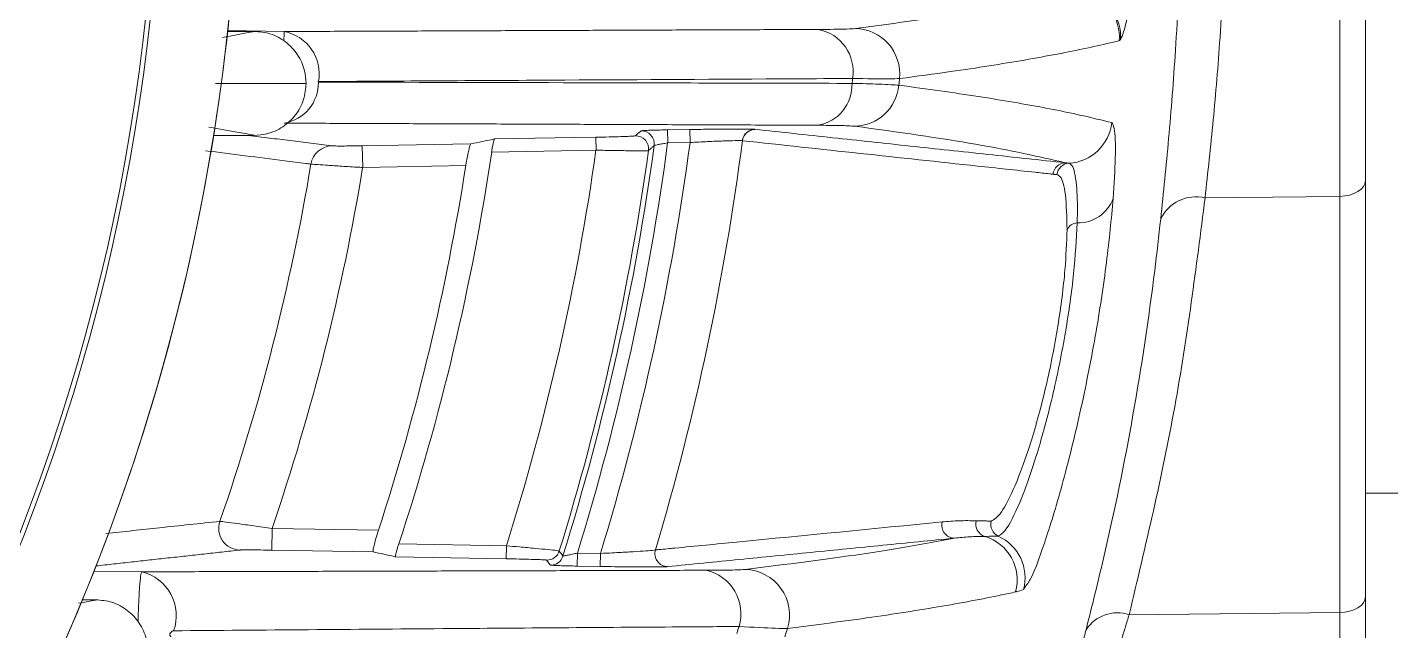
# Model space of a CAD drawing. Extents: x 16.7 to 113.1, y 4.5 to 84.5.
# Drawn here: x 109.13 to 110.702, y 34.955 to 35.651 of the extents above; entities that cross this region are included whole.
import ezdxf

# ---------------------------------------------------------------- set-up
doc = ezdxf.new("R2010")
doc.units = 0
doc.header["$MEASUREMENT"] = 0
doc.linetypes.add('SLD-SOLID', pattern=[0])
doc.layers.add('OBJECT', color=7, linetype='CONTINUOUS')

msp = doc.modelspace()

# ---------------------------------------------------------------- linework, layer by layer
at = {"layer": 'OBJECT', "linetype": 'SLD-SOLID', "lineweight": 15}
for p, q in [((110.6432, 35.4562), (110.6432, 36.3568)), ((110.6727, 36.265), (110.6727, 35.548)), ((109.4263, 35.6463), (109.3613, 35.6474)), ((109.3612, 35.6465), (109.3916, 35.6465)), ((110.6727, 35.548), (110.6727, 35.1139)), ((109.3451, 35.5265), (109.3916, 35.5265)), ((109.669, 35.5224), (109.7856, 35.5244)), ((109.7859, 35.5094), (109.7856, 35.5244)), ((109.8682, 35.5329), (109.894, 35.5333)), ((109.8685, 35.5179), (109.8682, 35.5329)), ((109.8942, 35.5183), (109.894, 35.5333)), ((109.5164, 35.5145), (109.6417, 35.5167)), ((109.5169, 35.4895), (109.5164, 35.5145)), ((109.7859, 35.5094), (109.6655, 35.5073)), ((109.8942, 35.5183), (109.8685, 35.5179)), ((109.9546, 35.5204), (109.9546, 35.5204)), ((109.6357, 35.4916), (109.5169, 35.4895)), ((110.4879, 35.4545), (110.6432, 35.4562)), ((110.6432, 34.9762), (110.6432, 35.4562)), ((110.6727, 35.1139), (110.8607, 35.1139)), ((110.6727, 35.1139), (110.6727, 34.8976)), ((109.4124, 35.0731), (109.412, 35.0481)), ((109.4124, 35.0731), (109.5351, 35.071)), ((109.5585, 35.0553), (109.6826, 35.0532)), ((109.6823, 35.0382), (109.6826, 35.0532)), ((109.5291, 35.0461), (109.412, 35.0481)), ((109.6823, 35.0382), (109.5549, 35.0404)), ((109.7642, 35.0298), (109.7644, 35.0447)), ((109.7644, 35.0447), (109.791, 35.0443)), ((109.7907, 35.0293), (109.791, 35.0443)), ((109.8544, 35.0483), (109.8544, 35.0483)), ((109.2622, 35.0231), (109.2073, 35.024)), ((109.7907, 35.0293), (109.7642, 35.0298)), ((109.1939, 34.9909), (109.2092, 34.9909)), ((110.4004, 34.9736), (110.6432, 34.9762)), ((110.6432, 34.856), (110.6432, 34.9762))]:
    msp.add_line(p, q, dxfattribs=at)
at = {"layer": 'OBJECT', "linetype": 'SLD-SOLID', "lineweight": 15, "flags": 128}
for points in [[(109.3552, 35.6396), (109.3658, 35.6415), (109.3751, 35.6432), (109.3811, 35.6443), (109.385, 35.645), (109.3876, 35.6455), (109.3892, 35.6458), (109.3902, 35.646), (109.3909, 35.6462), (109.3913, 35.6463), (109.3915, 35.6463), (109.3917, 35.6464), (109.3917, 35.6464), (109.3918, 35.6464), (109.3918, 35.6465), (109.3918, 35.6465), (109.3918, 35.6465), (109.3917, 35.6465), (109.3917, 35.6465), (109.3917, 35.6465), (109.3917, 35.6465), (109.3917, 35.6465), (109.3917, 35.6465), (109.3916, 35.6465), (109.3916, 35.6465), (109.3916, 35.6465), (109.3916, 35.6465), (109.3916, 35.6465)], [(109.3397, 35.536), (109.3446, 35.5351), (109.3612, 35.5323), (109.372, 35.5303), (109.3791, 35.5291), (109.3837, 35.5282), (109.3867, 35.5276), (109.3887, 35.5272), (109.3899, 35.527), (109.3907, 35.5268), (109.3912, 35.5267), (109.3915, 35.5266), (109.3916, 35.5266), (109.3917, 35.5265), (109.3918, 35.5265), (109.3918, 35.5265), (109.3918, 35.5265), (109.3918, 35.5265), (109.3917, 35.5265), (109.3917, 35.5265), (109.3917, 35.5265), (109.3917, 35.5265), (109.3917, 35.5265), (109.3917, 35.5265), (109.3917, 35.5265), (109.3916, 35.5265), (109.3916, 35.5265), (109.3916, 35.5265), (109.3916, 35.5265)], [(110.6727, 35.4742), (110.6721, 35.4707), (110.6705, 35.4674), (110.6677, 35.4643), (110.6641, 35.4616), (110.6596, 35.4593), (110.6545, 35.4576), (110.649, 35.4566), (110.6432, 35.4562)], [(109.1892, 34.9869), (109.1926, 34.9875), (109.1986, 34.9886), (109.2026, 34.9894), (109.2051, 34.9899), (109.2067, 34.9902), (109.2078, 34.9904), (109.2084, 34.9906), (109.2088, 34.9907), (109.2091, 34.9907), (109.2092, 34.9908), (109.2093, 34.9908), (109.2093, 34.9908), (109.2093, 34.9908), (109.2093, 34.9908), (109.2093, 34.9908), (109.2093, 34.9909), (109.2093, 34.9909), (109.2092, 34.9909), (109.2092, 34.9909), (109.2092, 34.9909), (109.2092, 34.9909), (109.2092, 34.9909), (109.2092, 34.9909), (109.2092, 34.9909), (109.2092, 34.9909), (109.2092, 34.9909)], [(110.6727, 34.9942), (110.6721, 34.9907), (110.6705, 34.9874), (110.6677, 34.9843), (110.6641, 34.9816), (110.6596, 34.9793), (110.6545, 34.9776), (110.649, 34.9766), (110.6432, 34.9762)]]:
    msp.add_lwpolyline(points, dxfattribs=at)
at = {"layer": 'OBJECT', "linetype": 'SLD-SOLID', "lineweight": 15}
for centre, radius, start, end in [((106.9722, 35.907), 2.3074, 332.557, 27.443), ((106.9722, 35.907), 2.3128, 332.557, 27.443), ((106.9722, 35.907), 2.4031, 333.8964, 26.1036), ((106.9722, 35.907), 2.4032, 333.8964, 0), ((110.3367, 35.6399), 0.0525, 355.5223, 76.2381), ((110.3379, 35.6405), 0.0527, 355.9382, 75.478), ((110.033, 35.6003), 0.0492, 350.4606, 79.6116), ((110.0836, 35.5973), 0.0525, 354.3245, 88.6356), ((109.4172, 35.5976), 0.0495, 349.5178, 79.3998), ((109.419, 35.5869), 0.0468, 278.9257, 1.2808), ((110.0339, 35.5847), 0.0471, 279.0525, 2.1605), ((106.9727, 35.9065), 3.1248, 354.1217, 354.2262), ((110.0829, 35.5895), 0.0524, 271.3029, 354.3252), ((106.9727, 35.9065), 3.1787, 354.1835, 354.3238), ((110.3281, 35.5468), 0.0525, 273.1693, 353.8866), ((109.8315, 35.511), 0.015, 352.1489, 90.9752), ((109.838, 35.5168), 0.015, 352.2806, 90.9753), ((109.9694, 35.5185), 0.015, 91.2977, 172.7845), ((109.9694, 35.5185), 0.0149, 91.3839, 172.873), ((109.4818, 35.4895), 0.0249, 91.3024, 170.7644), ((106.9727, 35.9065), 2.7223, 341.7801, 351.5688), ((106.9727, 35.9065), 2.841, 342.521, 351.9665), ((106.9727, 35.9065), 2.901, 342.7691, 352.124), ((106.9727, 35.9065), 2.9067, 342.6845, 352.2558), ((106.9727, 35.9065), 2.9217, 342.8461, 352.3564), ((106.9727, 35.9065), 2.9472, 342.9894, 352.4317), ((106.9727, 35.9065), 3.0068, 343.4169, 352.6223), ((106.9727, 35.9065), 3.0068, 343.4169, 352.6223), ((106.9727, 35.9065), 2.5186, 340.8757, 350.5623), ((106.9727, 35.9065), 2.6951, 341.9404, 351.1444), ((110.3274, 35.4799), 0.0149, 91.3846, 173.0009), ((110.3319, 35.4795), 0.0149, 93.4369, 173.016), ((106.9727, 35.9065), 2.5781, 341.1408, 350.6923), ((110.3414, 35.4688), 0.0433, 268.8437, 339.7683), ((110.4778, 35.41), 0.0457, 77.2302, 153.7643), ((110.341, 35.4121), 0.0134, 92.1852, 155.9316), ((109.3759, 35.0732), 0.025, 161.0723, 268.4988), ((110.2385, 35.0783), 0.015, 165.8108, 252.6806), ((110.2559, 35.078), 0.015, 165.9491, 245.0888), ((110.1995, 35.0769), 0.015, 165.7124, 268.4368), ((110.2187, 35.0137), 0.0526, 344.7379, 73.054), ((110.2278, 35.0164), 0.0526, 344.8981, 65.534), ((109.7292, 35.0516), 0.015, 269.0143, 342.7547), ((109.7334, 35.0458), 0.015, 269.0143, 342.67), ((109.8688, 35.0441), 0.015, 163.5684, 268.547), ((109.8688, 35.0441), 0.015, 163.5905, 268.4103), ((109.2501, 34.9726), 0.0519, 340.3626, 76.5936), ((109.9017, 34.9749), 0.0512, 343.094, 77.6075), ((109.9564, 34.9734), 0.0525, 342.7989, 88.5417), ((110.3869, 34.9327), 0.0431, 71.6789, 146.7533), ((106.9727, 35.9065), 3.1248, 342.2171, 342.3692), ((106.9727, 35.9065), 3.1787, 342.4546, 342.636)]:
    msp.add_arc(centre, radius, start, end, dxfattribs=at)
for points, knots in [([(110.4368, 35.4302), (110.44, 35.4605), (110.4463, 35.5217), (110.4546, 35.6293), (110.4608, 35.7504), (110.4636, 35.8823), (110.4623, 36.0166), (110.4569, 36.1466), (110.4481, 36.2718), (110.4407, 36.3454), (110.4368, 36.3828)], [0, 0, 0, 0, 0.108372, 0.21893, 0.346274, 0.477382, 0.605942, 0.738418, 0.867317, 1, 1, 1, 1]), ([(110.4879, 36.3584), (110.4917, 36.324), (110.4993, 36.2541), (110.5082, 36.1366), (110.5138, 36.0122), (110.5152, 35.886), (110.5124, 35.7597), (110.5061, 35.6454), (110.4976, 35.5421), (110.4911, 35.4839), (110.4879, 35.4545)], [0, 0, 0, 0, 0.128803, 0.261303, 0.390067, 0.522654, 0.650153, 0.78136, 0.889597, 1, 1, 1, 1]), ([(110.3904, 36.1762), (110.3923, 36.172), (110.3965, 36.1627), (110.4044, 36.1171), (110.4116, 36.0471), (110.4161, 35.9612), (110.4166, 35.8691), (110.4127, 35.7805), (110.4058, 35.7069), (110.3975, 35.6536), (110.3928, 35.6424), (110.3904, 35.6368)], [0, 0, 0, 0, 0.092377, 0.205904, 0.319098, 0.43222, 0.545967, 0.660462, 0.7748, 0.887588, 1, 1, 1, 1]), ([(110.0849, 35.6497), (110.1325, 35.6561), (110.2277, 35.6689), (110.2917, 35.6824), (110.3237, 35.6891)], [0, 0, 0, 0, 0.499843, 1, 1, 1, 1]), ([(110.0419, 35.6487), (110.0545, 35.6488), (110.0756, 35.649), (110.0822, 35.6495), (110.0849, 35.6497)], [0, 0, 0, 0, 0.598724, 1, 1, 1, 1]), ([(109.3916, 35.6465), (109.3978, 35.6459), (109.4108, 35.6448), (109.4286, 35.6351), (109.4425, 35.6202), (109.4504, 35.6031), (109.4513, 35.5914), (109.4516, 35.5865)], [0, 0, 0, 0, 0.19834, 0.412972, 0.627088, 0.843128, 1, 1, 1, 1]), ([(109.4261, 35.6352), (109.4261, 35.6353), (109.4262, 35.6399), (109.4262, 35.6444), (109.4263, 35.6457), (109.4263, 35.6463)], [0, 0, 0, 0, 0.016327, 0.551213, 1, 1, 1, 1]), ([(110.3891, 35.6358), (110.3868, 35.6352), (110.375, 35.6323), (110.3419, 35.6248), (110.2822, 35.6134), (110.2084, 35.6018), (110.1557, 35.5947), (110.1358, 35.5921)], [0, 0, 0, 0, 0.038703, 0.193516, 0.503195, 0.812873, 1, 1, 1, 1]), ([(109.4516, 35.5865), (109.4511, 35.5803), (109.4499, 35.5673), (109.4403, 35.5495), (109.4254, 35.5356), (109.4082, 35.5277), (109.3965, 35.5268), (109.3916, 35.5265)], [0, 0, 0, 0, 0.1983398, 0.4129718, 0.6270882, 0.8431282, 1, 1, 1, 1]), ([(109.4659, 35.5886), (109.4659, 35.5886), (109.4658, 35.5886), (109.4657, 35.5886), (109.4656, 35.5885), (109.4656, 35.5884), (109.4655, 35.5883), (109.4655, 35.5882), (109.4656, 35.5881), (109.4656, 35.588), (109.4657, 35.5879), (109.4658, 35.5879), (109.4658, 35.5879)], [0, 0, 0, 0, 0.102542, 0.238797, 0.342487, 0.423099, 0.496347, 0.573125, 0.662854, 0.751501, 0.862396, 1, 1, 1, 1]), ([(109.4658, 35.5879), (109.4879, 35.5879), (109.5986, 35.5876), (109.8037, 35.5872), (109.9866, 35.5867), (110.081, 35.5865)], [0, 0, 0, 0, 0.10781, 0.539052, 1, 1, 1, 1]), ([(110.0816, 35.5921), (110.0595, 35.592), (109.949, 35.5914), (109.7438, 35.5903), (109.5606, 35.5892), (109.4659, 35.5886)], [0, 0, 0, 0, 0.107776, 0.53888, 1, 1, 1, 1]), ([(110.081, 35.5865), (110.0922, 35.5862), (110.1197, 35.5855), (110.1293, 35.5848), (110.135, 35.5843)], [0, 0, 0, 0, 0.4040792, 1, 1, 1, 1]), ([(110.1358, 35.5921), (110.1325, 35.5919), (110.1242, 35.5916), (110.0975, 35.5919), (110.0816, 35.5921)], [0, 0, 0, 0, 0.401355, 1, 1, 1, 1]), ([(110.135, 35.5843), (110.1391, 35.5838), (110.1595, 35.5811), (110.21, 35.5741), (110.2789, 35.5631), (110.3392, 35.5514), (110.3691, 35.544), (110.3803, 35.5412)], [0, 0, 0, 0, 0.038714, 0.19357, 0.503334, 0.813098, 1, 1, 1, 1]), ([(110.0841, 35.5371), (110.0796, 35.5374), (110.072, 35.5379), (110.0502, 35.5381), (110.0414, 35.5382)], [0, 0, 0, 0, 0.595826, 1, 1, 1, 1]), ([(110.3271, 35.4949), (110.2955, 35.5021), (110.2323, 35.5165), (110.1335, 35.5303), (110.0841, 35.5371)], [0, 0, 0, 0, 0.499822, 1, 1, 1, 1]), ([(110.3803, 35.5412), (110.3814, 35.5397), (110.384, 35.5358), (110.3853, 35.5071), (110.383, 35.4703), (110.382, 35.4538)], [0, 0, 0, 0, 0.257997, 0.666581, 1, 1, 1, 1]), ([(109.669, 35.5224), (109.6686, 35.5223), (109.6595, 35.5204), (109.6503, 35.5185), (109.6417, 35.5167)], [0, 0, 0, 0, 0.049072, 1, 1, 1, 1]), ([(109.6655, 35.5073), (109.6658, 35.5091), (109.6663, 35.5125), (109.6672, 35.517), (109.6681, 35.5205), (109.6687, 35.5221), (109.6689, 35.5223), (109.669, 35.5224)], [0, 0, 0, 0, 0.220977, 0.441915, 0.663509, 0.88373, 1, 1, 1, 1]), ([(109.7856, 35.5244), (109.7908, 35.5245), (109.8011, 35.5247), (109.8149, 35.5251), (109.8252, 35.5255), (109.8304, 35.5258), (109.831, 35.5259), (109.8312, 35.526)], [0, 0, 0, 0, 0.2206678, 0.4413654, 0.6610961, 0.878399, 1, 1, 1, 1]), ([(109.8378, 35.5318), (109.8382, 35.5319), (109.839, 35.532), (109.8443, 35.5323), (109.8521, 35.5325), (109.8605, 35.5327), (109.8661, 35.5328), (109.8682, 35.5329)], [0, 0, 0, 0, 0.214327, 0.428599, 0.644336, 0.862554, 1, 1, 1, 1]), ([(109.894, 35.5333), (109.9025, 35.5334), (109.9197, 35.5337), (109.9425, 35.5339), (109.9596, 35.5338), (109.9672, 35.5337), (109.9687, 35.5335), (109.9691, 35.5335)], [0, 0, 0, 0, 0.235161, 0.470381, 0.704015, 0.935103, 1, 1, 1, 1]), ([(109.4572, 35.4935), (109.4552, 35.4937), (109.4451, 35.495), (109.4046, 35.5001), (109.3661, 35.505), (109.3356, 35.5088)], [0, 0, 0, 0, 0.04977, 0.248848, 1, 1, 1, 1]), ([(109.4812, 35.5144), (109.4821, 35.5144), (109.4838, 35.5143), (109.491, 35.5142), (109.5007, 35.5143), (109.5098, 35.5144), (109.5151, 35.5145), (109.5164, 35.5145)], [0, 0, 0, 0, 0.228248, 0.456431, 0.686431, 0.920109, 1, 1, 1, 1]), ([(109.6417, 35.5167), (109.6414, 35.5163), (109.6408, 35.5157), (109.6395, 35.5112), (109.638, 35.5047), (109.6367, 35.4978), (109.636, 35.4932), (109.6357, 35.4916)], [0, 0, 0, 0, 0.215818, 0.431529, 0.649866, 0.870927, 1, 1, 1, 1]), ([(109.8464, 35.509), (109.8461, 35.5089), (109.8453, 35.5088), (109.8384, 35.5087), (109.8247, 35.5088), (109.8065, 35.509), (109.7927, 35.5093), (109.7859, 35.5094)], [0, 0, 0, 0, 0.12195, 0.339678, 0.559457, 0.779838, 1, 1, 1, 1]), ([(109.8529, 35.5148), (109.8527, 35.5146), (109.8517, 35.5137), (109.8495, 35.5118), (109.8475, 35.51), (109.8464, 35.509)], [0, 0, 0, 0, 0.091904, 0.459521, 1, 1, 1, 1]), ([(109.8685, 35.5179), (109.8674, 35.5177), (109.8645, 35.5172), (109.8602, 35.5164), (109.8563, 35.5157), (109.8535, 35.5151), (109.8531, 35.5149), (109.8529, 35.5148)], [0, 0, 0, 0, 0.139301, 0.360046, 0.576553, 0.789234, 1, 1, 1, 1]), ([(109.9546, 35.5204), (109.9543, 35.5204), (109.953, 35.5205), (109.947, 35.5205), (109.9332, 35.5201), (109.9149, 35.5194), (109.9011, 35.5187), (109.8942, 35.5183)], [0, 0, 0, 0, 0.064714, 0.295241, 0.528665, 0.764159, 1, 1, 1, 1]), ([(110.3126, 35.4817), (110.3112, 35.4819), (110.3043, 35.4826), (110.2754, 35.4858), (110.1574, 35.4985), (110.045, 35.5106), (109.9546, 35.5204)], [0, 0, 0, 0, 0.011559, 0.057797, 0.242748, 1, 1, 1, 1]), ([(109.5169, 35.4895), (109.5146, 35.4896), (109.5056, 35.4901), (109.4902, 35.4911), (109.4737, 35.4922), (109.4615, 35.493), (109.4586, 35.4933), (109.4572, 35.4935)], [0, 0, 0, 0, 0.079468, 0.312171, 0.541917, 0.770649, 1, 1, 1, 1]), ([(110.331, 35.4944), (110.3322, 35.4938), (110.3361, 35.4918), (110.3401, 35.4733), (110.3411, 35.4453), (110.3406, 35.4282), (110.3405, 35.4255)], [0, 0, 0, 0, 0.18435, 0.592456, 0.935104, 1, 1, 1, 1]), ([(110.3288, 35.4176), (110.3285, 35.4322), (110.3279, 35.4616), (110.3226, 35.4788), (110.3184, 35.4807), (110.3171, 35.4813)], [0, 0, 0, 0, 0.407207, 0.815573, 1, 1, 1, 1]), ([(110.382, 35.4538), (110.3798, 35.43), (110.3754, 35.3824), (110.3619, 35.2942), (110.344, 35.2046), (110.3229, 35.12), (110.3025, 35.0536), (110.2892, 35.018), (110.2855, 35.0128), (110.2851, 35.0122)], [0, 0, 0, 0, 0.157467, 0.315389, 0.476678, 0.642252, 0.811196, 0.979646, 1, 1, 1, 1]), ([(110.4879, 35.4545), (110.4777, 35.3741), (110.4573, 35.2128), (110.4194, 35.0535), (110.4004, 34.9736)], [0, 0, 0, 0, 0.499153, 1, 1, 1, 1]), ([(110.3508, 34.9563), (110.3576, 34.9837), (110.3917, 35.1208), (110.4196, 35.2792), (110.4346, 35.4103), (110.4368, 35.4302)], [0, 0, 0, 0, 0.174851, 0.874797, 1, 1, 1, 1]), ([(110.2413, 35.0816), (110.245, 35.0837), (110.2524, 35.0879), (110.269, 35.1208), (110.2873, 35.1707), (110.305, 35.2354), (110.3189, 35.3057), (110.3271, 35.3699), (110.3283, 35.4028), (110.3288, 35.4176)], [0, 0, 0, 0, 0.140577, 0.28254, 0.431128, 0.583516, 0.734564, 0.880523, 1, 1, 1, 1]), ([(110.3405, 35.4255), (110.3395, 35.4067), (110.3375, 35.3692), (110.3276, 35.2993), (110.3133, 35.2279), (110.2953, 35.1604), (110.2763, 35.1057), (110.2596, 35.0708), (110.2527, 35.0663), (110.2496, 35.0643)], [0, 0, 0, 0, 0.139379, 0.278908, 0.421163, 0.568161, 0.719788, 0.872643, 1, 1, 1, 1]), ([(109.2208, 35.0673), (109.2415, 35.0695), (109.2855, 35.0742), (109.3291, 35.0789), (109.3523, 35.0813)], [0, 0, 0, 0, 0.468399, 1, 1, 1, 1]), ([(109.3523, 35.0813), (109.3524, 35.0813), (109.3535, 35.0813), (109.3586, 35.0806), (109.3723, 35.0788), (109.3911, 35.0762), (109.4053, 35.0741), (109.4124, 35.0731)], [0, 0, 0, 0, 0.030175, 0.264822, 0.508607, 0.755073, 1, 1, 1, 1]), ([(110.1849, 35.0806), (110.1915, 35.0812), (110.2047, 35.0823), (110.2175, 35.0821), (110.2239, 35.082)], [0, 0, 0, 0, 0.500172, 1, 1, 1, 1]), ([(109.5351, 35.071), (109.5341, 35.0681), (109.5323, 35.0624), (109.5302, 35.0548), (109.529, 35.0492), (109.5287, 35.0465), (109.529, 35.0462), (109.5291, 35.0461)], [0, 0, 0, 0, 0.226997, 0.454289, 0.67365, 0.882634, 1, 1, 1, 1]), ([(109.8544, 35.0483), (109.8559, 35.0485), (109.8634, 35.0492), (109.8946, 35.0522), (110.0038, 35.0628), (110.1061, 35.0729), (110.1849, 35.0806)], [0, 0, 0, 0, 0.0134088, 0.0670439, 0.2815842, 1, 1, 1, 1]), ([(109.5549, 35.0404), (109.5548, 35.0406), (109.5546, 35.0409), (109.555, 35.0434), (109.5559, 35.0469), (109.5571, 35.0511), (109.558, 35.054), (109.5585, 35.0553)], [0, 0, 0, 0, 0.203478, 0.406952, 0.61135, 0.822689, 1, 1, 1, 1]), ([(109.6826, 35.0532), (109.6876, 35.0527), (109.6993, 35.0517), (109.7164, 35.0501), (109.7313, 35.0487), (109.7414, 35.0476), (109.7428, 35.0473), (109.7435, 35.0471)], [0, 0, 0, 0, 0.160905, 0.376398, 0.585351, 0.792301, 1, 1, 1, 1]), ([(109.9577, 35.0259), (110.005, 35.0317), (110.0995, 35.0435), (110.1659, 35.0558), (110.1991, 35.0619)], [0, 0, 0, 0, 0.49985, 1, 1, 1, 1]), ([(110.234, 35.064), (110.2283, 35.0639), (110.2168, 35.0637), (110.205, 35.0625), (110.1991, 35.0619)], [0, 0, 0, 0, 0.4998042, 1, 1, 1, 1]), ([(110.2496, 35.0643), (110.2451, 35.0642), (110.2399, 35.064), (110.2347, 35.064), (110.234, 35.064)], [0, 0, 0, 0, 0.856217, 1, 1, 1, 1]), ([(109.412, 35.0481), (109.4077, 35.0482), (109.399, 35.0483), (109.3876, 35.0484), (109.3792, 35.0484), (109.376, 35.0483), (109.3754, 35.0482), (109.3753, 35.0482)], [0, 0, 0, 0, 0.248003, 0.496165, 0.739034, 0.970364, 1, 1, 1, 1]), ([(109.5291, 35.0461), (109.5372, 35.0443), (109.5458, 35.0424), (109.5544, 35.0405), (109.5549, 35.0404)], [0, 0, 0, 0, 0.9509273, 1, 1, 1, 1]), ([(109.7289, 35.0366), (109.7284, 35.0367), (109.7273, 35.0369), (109.7196, 35.0372), (109.7082, 35.0376), (109.6951, 35.0379), (109.6861, 35.0381), (109.6823, 35.0382)], [0, 0, 0, 0, 0.20601, 0.411914, 0.620924, 0.837658, 1, 1, 1, 1]), ([(109.7435, 35.0471), (109.7436, 35.047), (109.7443, 35.0461), (109.7457, 35.0441), (109.7469, 35.0424), (109.7477, 35.0413)], [0, 0, 0, 0, 0.091915, 0.459577, 1, 1, 1, 1]), ([(109.7477, 35.0413), (109.7477, 35.0413), (109.7479, 35.0413), (109.7497, 35.0416), (109.7535, 35.0423), (109.7587, 35.0434), (109.7625, 35.0443), (109.7644, 35.0447)], [0, 0, 0, 0, 0.100987, 0.306179, 0.526913, 0.76088, 1, 1, 1, 1]), ([(109.791, 35.0443), (109.7955, 35.0445), (109.8072, 35.0451), (109.8248, 35.046), (109.8408, 35.047), (109.851, 35.0478), (109.8534, 35.0482), (109.8544, 35.0483)], [0, 0, 0, 0, 0.153395, 0.3894, 0.615822, 0.834853, 1, 1, 1, 1]), ([(109.258, 34.9653), (109.258, 34.9682), (109.2582, 34.9772), (109.2589, 34.992), (109.2595, 35.0033), (109.2603, 35.0134), (109.2612, 35.0211), (109.2619, 35.0225), (109.2622, 35.0231)], [0, 0, 0, 0, 0.098093, 0.30394, 0.516245, 0.55858, 0.807379, 1, 1, 1, 1]), ([(109.7642, 35.0298), (109.7606, 35.0298), (109.7533, 35.03), (109.7438, 35.0302), (109.7368, 35.0305), (109.7335, 35.0307), (109.7332, 35.0308), (109.7331, 35.0308)], [0, 0, 0, 0, 0.2280739, 0.4563223, 0.6794202, 0.8935214, 1, 1, 1, 1]), ([(109.8684, 35.0291), (109.8672, 35.029), (109.8642, 35.0288), (109.8518, 35.0287), (109.8322, 35.0287), (109.8106, 35.029), (109.7963, 35.0292), (109.7907, 35.0293)], [0, 0, 0, 0, 0.16686, 0.387148, 0.613391, 0.847912, 1, 1, 1, 1]), ([(109.9127, 35.0249), (109.9256, 35.025), (109.9476, 35.0251), (109.9547, 35.0256), (109.9577, 35.0259)], [0, 0, 0, 0, 0.585126, 1, 1, 1, 1]), ([(110.2786, 35.0027), (110.276, 35.0018), (110.2729, 35.0007), (110.2698, 35), (110.2694, 34.9999)], [0, 0, 0, 0, 0.852454, 1, 1, 1, 1]), ([(109.2092, 34.9909), (109.2154, 34.9903), (109.2284, 34.9891), (109.2461, 34.9795), (109.2601, 34.9646), (109.268, 34.9475), (109.2688, 34.9358), (109.2692, 34.9309)], [0, 0, 0, 0, 0.19834, 0.412972, 0.627088, 0.843128, 1, 1, 1, 1]), ([(110.2694, 34.9999), (110.2668, 34.9993), (110.2536, 34.9964), (110.2168, 34.9889), (110.1509, 34.9775), (110.0745, 34.9664), (110.0228, 34.9599), (110.0066, 34.9578)], [0, 0, 0, 0, 0.040495, 0.202477, 0.526502, 0.850526, 1, 1, 1, 1]), ([(109.9507, 34.96), (109.928, 34.9599), (109.8145, 34.9591), (109.5982, 34.9575), (109.4026, 34.956), (109.299, 34.9551)], [0, 0, 0, 0, 0.105274, 0.526369, 1, 1, 1, 1]), ([(110.0066, 34.9578), (110.0029, 34.9578), (109.994, 34.9578), (109.9667, 34.9592), (109.9507, 34.96)], [0, 0, 0, 0, 0.415675, 1, 1, 1, 1]), ([(109.299, 34.9551), (109.2987, 34.9551), (109.2979, 34.955), (109.2967, 34.9543), (109.2957, 34.9533), (109.2951, 34.9524), (109.2947, 34.9515), (109.2945, 34.9507), (109.2945, 34.9499), (109.2948, 34.9492), (109.2953, 34.9487), (109.2959, 34.9486), (109.2961, 34.9485)], [0, 0, 0, 0, 0.11179, 0.308323, 0.405355, 0.512738, 0.582945, 0.64962, 0.723408, 0.796438, 0.884273, 1, 1, 1, 1])]:
    msp.add_open_spline(points, degree=3, knots=knots, dxfattribs=at)
for points in [[(109.4263, 35.6463), (110.0419, 35.6487)], [(110.3904, 35.6368), (110.3891, 35.6358)], [(109.4516, 35.5865), (109.3472, 35.5865)], [(110.0414, 35.5382), (109.4262, 35.5406)], [(109.3853, 35.5265), (109.4812, 35.5144)], [(109.8312, 35.526), (109.8378, 35.5318)], [(109.9691, 35.5335), (110.3271, 35.4949)], [(110.3271, 35.4949), (110.331, 35.4944)], [(110.3171, 35.4813), (110.3126, 35.4817)], [(110.2239, 35.082), (110.2413, 35.0816)], [(110.1991, 35.0619), (109.8684, 35.0291)], [(109.3753, 35.0482), (109.2093, 35.0299)], [(109.7331, 35.0308), (109.7289, 35.0366)], [(109.2622, 35.0231), (109.9127, 35.0249)], [(110.2851, 35.0122), (110.2786, 35.0027)], [(110.4004, 34.9736), (110.383, 34.9165)], [(110.3337, 34.8904), (110.3508, 34.9563)]]:
    msp.add_open_spline(points, degree=1, dxfattribs=at)

doc.saveas('drawing.dxf')
